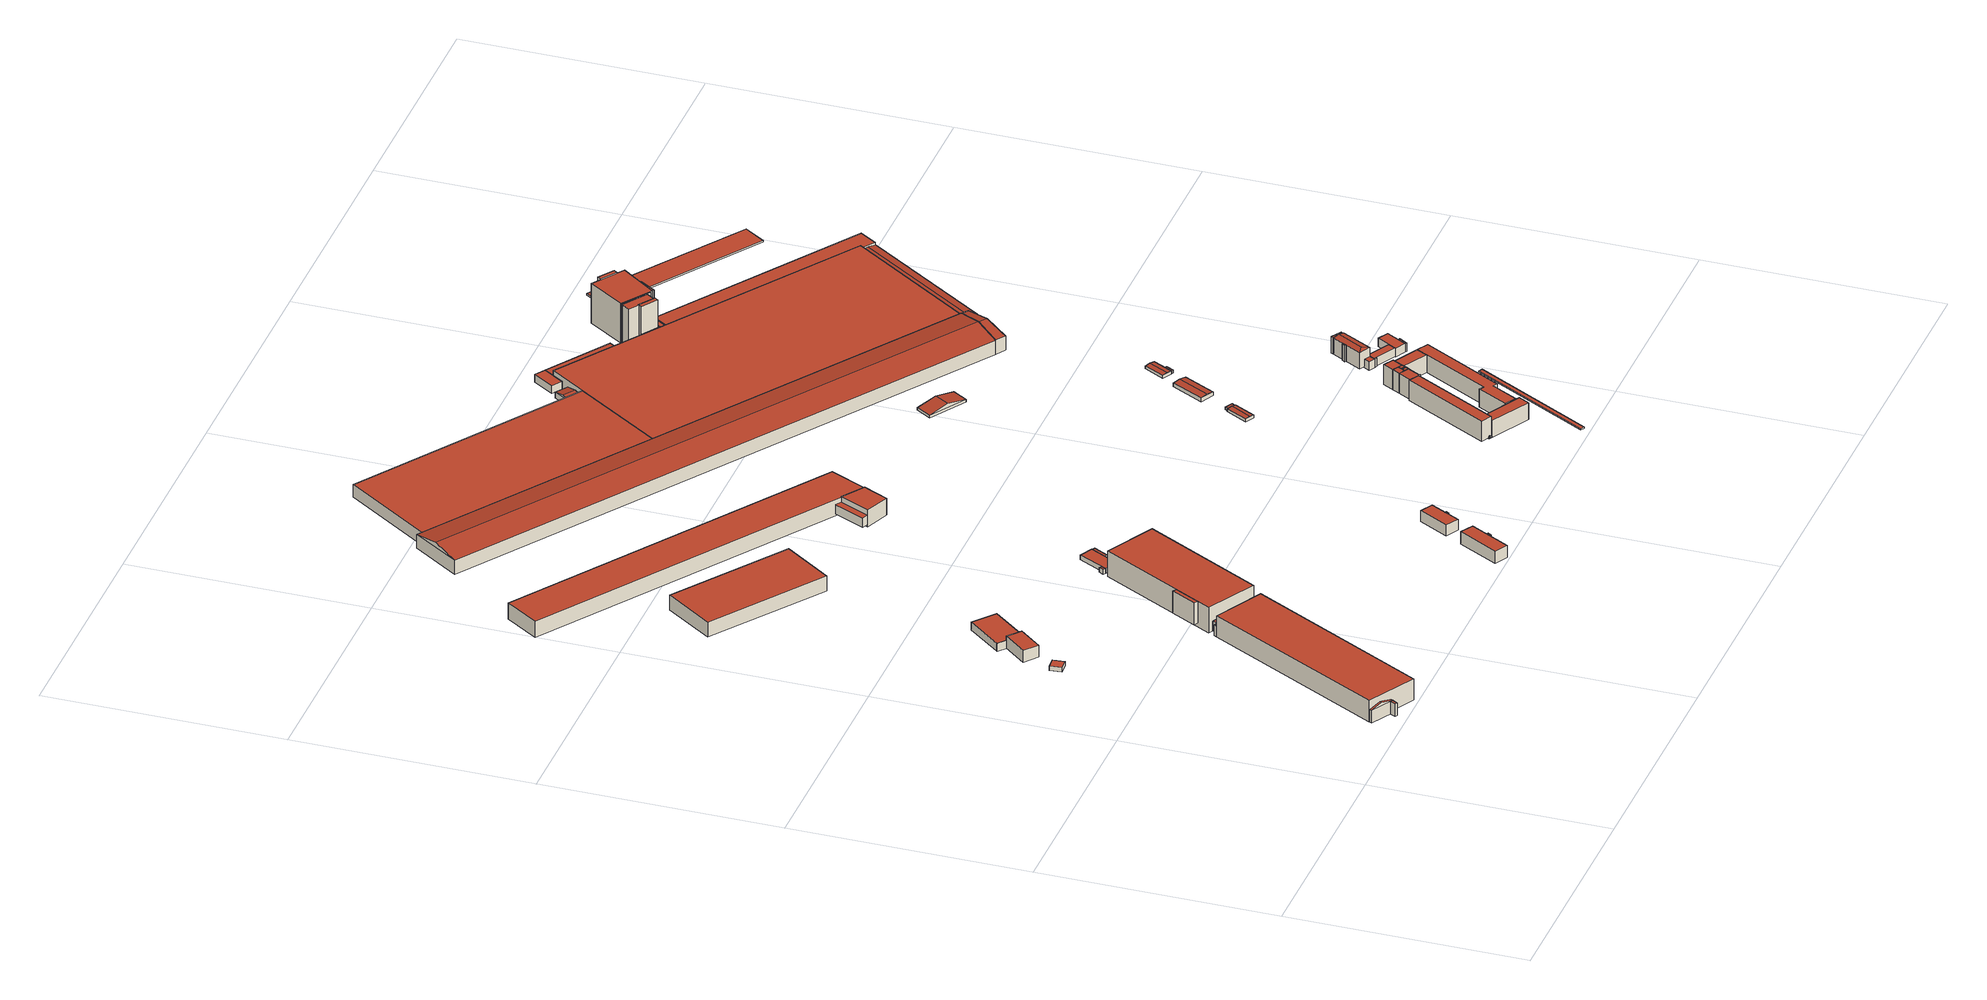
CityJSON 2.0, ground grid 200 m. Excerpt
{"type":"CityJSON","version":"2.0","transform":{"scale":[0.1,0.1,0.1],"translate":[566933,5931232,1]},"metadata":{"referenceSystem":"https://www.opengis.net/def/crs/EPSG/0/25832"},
"CityObjects":{
"building1":{"type":"Building","attributes":{"Gemeindeschluessel":"02000000","function":"31001_2520","roofType":"1000","measuredHeight":3.84,"storeysAboveGround":1},"geometry":[{"type":"Solid","lod":"2","boundaries":[[[[0,1,2,3]],[[4,5,1,0]],[[6,7,5,4]],[[3,2,7,6]],[[4,0,3,6]],[[1,5,7,2]]]],"semantics":{"surfaces":[{"type":"WallSurface"},{"type":"RoofSurface","Flaechenneigung":"90","Flaechenrichtung":"0","Flaechengroesse":"94.736188998577"},{"type":"GroundSurface"}],"values":[[0,0,0,0,1,2]]}}]},
"building2":{"type":"Building","attributes":{"Gemeindeschluessel":"02000000","function":"31001_2140"},"children":["building2-1","building2-2","building2-3"]},
"building2-1":{"type":"BuildingPart","attributes":{"roofType":"1000","measuredHeight":19.21,"storeysAboveGround":4},"parents":["building2"],"geometry":[{"type":"Solid","lod":"2","boundaries":[[[[8,9,10,11]],[[12,13,9,8]],[[14,15,13,12]],[[11,10,15,14]],[[12,8,11,14]],[[9,13,15,10]]]],"semantics":{"surfaces":[{"type":"WallSurface"},{"type":"RoofSurface","Flaechenneigung":"90","Flaechenrichtung":"0","Flaechengroesse":"7846.30257601987"},{"type":"GroundSurface"}],"values":[[0,0,0,0,1,2]]}}]},
"building2-2":{"type":"BuildingPart","attributes":{"roofType":"3100","measuredHeight":14.16,"storeysAboveGround":4},"parents":["building2"],"geometry":[{"type":"Solid","lod":"2","boundaries":[[[[16,17,18,19]],[[20,21,17,16]],[[22,9,21,20]],[[19,18,9,22]],[[16,23,20]],[[22,24,19]],[[19,24,23,16]],[[20,23,24,22]],[[17,21,9,18]]]],"semantics":{"surfaces":[{"type":"WallSurface"},{"type":"RoofSurface","Flaechenneigung":"75.5135888309463","Flaechenrichtung":"118.787126559306","Flaechengroesse":"27.537376953671"},{"type":"RoofSurface","Flaechenneigung":"75.5126104866877","Flaechenrichtung":"298.126733355388","Flaechengroesse":"28.0473299576627"},{"type":"GroundSurface"}],"values":[[0,0,0,0,0,0,1,2,3]]}}]},
"building2-3":{"type":"BuildingPart","attributes":{"roofType":"1000","measuredHeight":11.42,"storeysAboveGround":4},"parents":["building2"],"geometry":[{"type":"Solid","lod":"2","boundaries":[[[[25,26,17,27]],[[28,29,26,25]],[[30,31,29,28]],[[27,17,31,30]],[[28,25,27,30]],[[26,29,31,17]]]],"semantics":{"surfaces":[{"type":"WallSurface"},{"type":"RoofSurface","Flaechenneigung":"90","Flaechenrichtung":"0","Flaechengroesse":"12.4661052385054"},{"type":"GroundSurface"}],"values":[[0,0,0,0,1,2]]}}]},
"building3":{"type":"Building","attributes":{"Gemeindeschluessel":"02000000","function":"31001_2020","roofType":"1000","measuredHeight":10.44,"storeysAboveGround":3},"geometry":[{"type":"Solid","lod":"2","boundaries":[[[[32,33,34,35]],[[36,37,33,32]],[[38,39,37,36]],[[35,34,39,38]],[[36,32,35,38]],[[33,37,39,34]]]],"semantics":{"surfaces":[{"type":"WallSurface"},{"type":"RoofSurface","Flaechenneigung":"90","Flaechenrichtung":"0","Flaechengroesse":"342.290669485193"},{"type":"GroundSurface"}],"values":[[0,0,0,0,1,2]]}}]},
"building4":{"type":"Building","attributes":{"Gemeindeschluessel":"02000000","function":"51009_1610"},"children":["building4-1","building4-2","building4-3"]},
"building4-1":{"type":"BuildingPart","attributes":{"roofType":"1000","measuredHeight":6.89},"parents":["building4"],"geometry":[{"type":"Solid","lod":"2","boundaries":[[[[40,41,42,43]],[[44,45,41,40]],[[43,42,45,44]],[[40,43,44]],[[41,45,42]]]],"semantics":{"surfaces":[{"type":"WallSurface"},{"type":"RoofSurface","Flaechenneigung":"90","Flaechenrichtung":"0","Flaechengroesse":"0.045596526881721"},{"type":"GroundSurface"}],"values":[[0,0,0,1,2]]}}]},
"building4-2":{"type":"BuildingPart","attributes":{"roofType":"1000","measuredHeight":6.89},"parents":["building4"],"geometry":[{"type":"Solid","lod":"2","boundaries":[[[[46,47,48,49]],[[50,51,47,46]],[[44,45,51,50]],[[49,48,45,44]],[[50,46,49,44]],[[47,51,45,48]]]],"semantics":{"surfaces":[{"type":"WallSurface"},{"type":"RoofSurface","Flaechenneigung":"90","Flaechenrichtung":"0","Flaechengroesse":"842.701263835534"},{"type":"GroundSurface"}],"values":[[0,0,0,0,1,2]]}}]},
"building4-3":{"type":"BuildingPart","attributes":{"roofType":"1000","measuredHeight":6.89},"parents":["building4"],"geometry":[{"type":"Solid","lod":"2","boundaries":[[[[52,53,54,55]],[[56,57,53,52]],[[49,48,57,56]],[[55,54,48,49]],[[56,52,55,49]],[[53,57,48,54]]]],"semantics":{"surfaces":[{"type":"WallSurface"},{"type":"RoofSurface","Flaechenneigung":"90","Flaechenrichtung":"0","Flaechengroesse":"1.8523441337693"},{"type":"GroundSurface"}],"values":[[0,0,0,0,1,2]]}}]},
"building5":{"type":"Building","attributes":{"Gemeindeschluessel":"02000000","function":"51009_1610","roofType":"1000","measuredHeight":19.47},"geometry":[{"type":"Solid","lod":"2","boundaries":[[[[58,59,60,61]],[[62,63,59,58]],[[64,65,63,62]],[[61,60,65,64]],[[62,58,61,64]],[[59,63,65,60]]]],"semantics":{"surfaces":[{"type":"WallSurface"},{"type":"RoofSurface","Flaechenneigung":"90","Flaechenrichtung":"0","Flaechengroesse":"92.8153034921427"},{"type":"GroundSurface"}],"values":[[0,0,0,0,1,2]]}}]},
"building6":{"type":"Building","attributes":{"Gemeindeschluessel":"02000000","function":"31001_2140","roofType":"1000","measuredHeight":13.38,"storeysAboveGround":1},"address":[{"country":"Germany","locality":"Hamburg","thoroughfareNumber":"12","thoroughfareName":"Dessauer Straße","postcode":"20457"}],"geometry":[{"type":"Solid","lod":"2","boundaries":[[[[66,67,68,69]],[[70,71,67,66]],[[72,73,71,70]],[[69,68,73,72]],[[70,66,69,72]],[[67,71,73,68]]]],"semantics":{"surfaces":[{"type":"WallSurface"},{"type":"RoofSurface","Flaechenneigung":"90","Flaechenrichtung":"0","Flaechengroesse":"5521.15919300348"},{"type":"GroundSurface"}],"values":[[0,0,0,0,1,2]]}}]},
"building7":{"type":"Building","attributes":{"Gemeindeschluessel":"02000000","function":"31001_2140"},"children":["building7-1","building7-2","building7-3"]},
"building7-1":{"type":"BuildingPart","attributes":{"roofType":"1000","measuredHeight":8.92,"storeysAboveGround":4},"parents":["building7"],"geometry":[{"type":"Solid","lod":"2","boundaries":[[[[74,75,76,77]],[[78,79,75,74]],[[80,81,79,78]],[[77,76,81,80]],[[78,74,77,80]],[[75,79,81,76]]]],"semantics":{"surfaces":[{"type":"WallSurface"},{"type":"RoofSurface","Flaechenneigung":"90","Flaechenrichtung":"0","Flaechengroesse":"341.859832283617"},{"type":"GroundSurface"}],"values":[[0,0,0,0,1,2]]}}]},
"building7-2":{"type":"BuildingPart","attributes":{"roofType":"1000","measuredHeight":22.81,"storeysAboveGround":4},"parents":["building7"],"geometry":[{"type":"Solid","lod":"2","boundaries":[[[[82,83,84,85]],[[86,87,83,82]],[[88,79,87,86]],[[85,84,79,88]],[[86,82,85,88]],[[83,87,79,84]]]],"semantics":{"surfaces":[{"type":"WallSurface"},{"type":"RoofSurface","Flaechenneigung":"90","Flaechenrichtung":"0","Flaechengroesse":"5266.37850573748"},{"type":"GroundSurface"}],"values":[[0,0,0,0,1,2]]}}]},
"building7-3":{"type":"BuildingPart","attributes":{"roofType":"1000","measuredHeight":9.55,"storeysAboveGround":4},"parents":["building7"],"geometry":[{"type":"Solid","lod":"2","boundaries":[[[[89,90,76,91]],[[92,93,90,89]],[[94,95,93,92]],[[91,76,95,94]],[[92,89,91,94]],[[90,93,95,76]]]],"semantics":{"surfaces":[{"type":"WallSurface"},{"type":"RoofSurface","Flaechenneigung":"90","Flaechenrichtung":"0","Flaechengroesse":"13.1936105042276"},{"type":"GroundSurface"}],"values":[[0,0,0,0,1,2]]}}]},
"building8":{"type":"Building","attributes":{"Gemeindeschluessel":"02000000","function":"31001_2150"},"children":["building8-1","building8-2"]},
"building8-1":{"type":"BuildingPart","attributes":{"roofType":"1000","measuredHeight":14.5,"storeysAboveGround":2},"parents":["building8"],"geometry":[{"type":"Solid","lod":"2","boundaries":[[[[96,97,98,99]],[[100,101,97,96]],[[102,103,101,100]],[[99,98,103,102]],[[100,96,99,102]],[[97,101,103,98]]]],"semantics":{"surfaces":[{"type":"WallSurface"},{"type":"RoofSurface","Flaechenneigung":"90","Flaechenrichtung":"0","Flaechengroesse":"10586.4733370843"},{"type":"GroundSurface"}],"values":[[0,0,0,0,1,2]]}}]},
"building8-2":{"type":"BuildingPart","attributes":{"roofType":"1000","measuredHeight":15.21,"storeysAboveGround":2},"parents":["building8"],"geometry":[{"type":"Solid","lod":"2","boundaries":[[[[104,105,101,106]],[[107,108,105,104]],[[109,110,108,107]],[[111,112,110,109]],[[106,101,112,111]],[[109,107,104,106,111]],[[105,108,110,112,101]]]],"semantics":{"surfaces":[{"type":"WallSurface"},{"type":"RoofSurface","Flaechenneigung":"90","Flaechenrichtung":"0","Flaechengroesse":"574.459986534039"},{"type":"GroundSurface"}],"values":[[0,0,0,0,0,1,2]]}}]},
"building9":{"type":"Building","attributes":{"Gemeindeschluessel":"02000000","function":"31001_2150"},"children":["building9-1","building9-2","building9-3"]},
"building9-1":{"type":"BuildingPart","attributes":{"roofType":"1000","measuredHeight":4.26,"storeysAboveGround":1},"parents":["building9"],"geometry":[{"type":"Solid","lod":"2","boundaries":[[[[113,114,115,116]],[[117,118,114,113]],[[119,120,118,117]],[[116,115,120,119]],[[117,113,116,119]],[[114,118,120,115]]]],"semantics":{"surfaces":[{"type":"WallSurface"},{"type":"RoofSurface","Flaechenneigung":"90","Flaechenrichtung":"0","Flaechengroesse":"9.78232419316803"},{"type":"GroundSurface"}],"values":[[0,0,0,0,1,2]]}}]},
"building9-2":{"type":"BuildingPart","attributes":{"roofType":"1000","measuredHeight":4.26,"storeysAboveGround":1},"parents":["building9"],"geometry":[{"type":"Solid","lod":"2","boundaries":[[[[121,122,123,124]],[[125,126,122,121]],[[119,120,126,125]],[[124,123,120,119]],[[125,121,124,119]],[[122,126,120,123]]]],"semantics":{"surfaces":[{"type":"WallSurface"},{"type":"RoofSurface","Flaechenneigung":"90","Flaechenrichtung":"0","Flaechengroesse":"333.050611887596"},{"type":"GroundSurface"}],"values":[[0,0,0,0,1,2]]}}]},
"building9-3":{"type":"BuildingPart","attributes":{"roofType":"1000","measuredHeight":3.89,"storeysAboveGround":1},"parents":["building9"],"geometry":[{"type":"Solid","lod":"2","boundaries":[[[[127,128,122,129]],[[130,131,128,127]],[[132,133,131,130]],[[129,122,133,132]],[[130,127,129,132]],[[128,131,133,122]]]],"semantics":{"surfaces":[{"type":"WallSurface"},{"type":"RoofSurface","Flaechenneigung":"90","Flaechenrichtung":"0","Flaechengroesse":"42.256871420564"},{"type":"GroundSurface"}],"values":[[0,0,0,0,1,2]]}}]},
"building10":{"type":"Building","attributes":{"Gemeindeschluessel":"02000000","function":"31001_2320"},"children":["building10-1","building10-2"]},
"building10-1":{"type":"BuildingPart","attributes":{"roofType":"1000","measuredHeight":10.97,"storeysAboveGround":3},"parents":["building10"],"geometry":[{"type":"Solid","lod":"2","boundaries":[[[[134,135,136,137]],[[138,139,135,134]],[[140,141,139,138]],[[137,136,141,140]],[[138,134,137,140]],[[135,139,141,136]]]],"semantics":{"surfaces":[{"type":"WallSurface"},{"type":"RoofSurface","Flaechenneigung":"90","Flaechenrichtung":"0","Flaechengroesse":"480.25439249093"},{"type":"GroundSurface"}],"values":[[0,0,0,0,1,2]]}}]},
"building10-2":{"type":"BuildingPart","attributes":{"roofType":"1000","measuredHeight":10.97,"storeysAboveGround":3},"parents":["building10"],"geometry":[{"type":"Solid","lod":"2","boundaries":[[[[142,143,144,145]],[[146,147,143,142]],[[148,149,147,146]],[[145,144,149,148]],[[146,142,145,148]],[[143,147,149,144]]]],"semantics":{"surfaces":[{"type":"WallSurface"},{"type":"RoofSurface","Flaechenneigung":"90","Flaechenrichtung":"0","Flaechengroesse":"5.61624407107678"},{"type":"GroundSurface"}],"values":[[0,0,0,0,1,2]]}}]},
"building11":{"type":"Building","attributes":{"Gemeindeschluessel":"02000000","function":"51009_1610"},"children":["building11-1","building11-2"]},
"building11-1":{"type":"BuildingPart","attributes":{"roofType":"1000","measuredHeight":8.21},"parents":["building11"],"geometry":[{"type":"Solid","lod":"2","boundaries":[[[[150,151,152,153]],[[154,155,151,150]],[[156,157,155,154]],[[153,152,157,156]],[[154,150,153,156]],[[151,155,157,152]]]],"semantics":{"surfaces":[{"type":"WallSurface"},{"type":"RoofSurface","Flaechenneigung":"90","Flaechenrichtung":"0","Flaechengroesse":"169.892301367309"},{"type":"GroundSurface"}],"values":[[0,0,0,0,1,2]]}}]},
"building11-2":{"type":"BuildingPart","attributes":{"roofType":"1000","measuredHeight":8.21},"parents":["building11"],"geometry":[{"type":"Solid","lod":"2","boundaries":[[[[158,159,157,156]],[[160,161,159,158]],[[156,157,161,160]],[[158,156,160]],[[159,161,157]]]],"semantics":{"surfaces":[{"type":"WallSurface"},{"type":"RoofSurface","Flaechenneigung":"90","Flaechenrichtung":"0","Flaechengroesse":"0.109703635410318"},{"type":"GroundSurface"}],"values":[[0,0,0,1,2]]}}]},
"building12":{"type":"Building","attributes":{"Gemeindeschluessel":"02000000","function":"31001_2150"},"children":["building12-1","building12-2"]},
"building12-1":{"type":"BuildingPart","attributes":{"roofType":"1000","measuredHeight":9.69,"storeysAboveGround":3},"parents":["building12"],"geometry":[{"type":"Solid","lod":"2","boundaries":[[[[162,163,164,165]],[[166,167,163,162]],[[168,169,167,166]],[[165,164,169,168]],[[166,162,165,168]],[[163,167,169,164]]]],"semantics":{"surfaces":[{"type":"WallSurface"},{"type":"RoofSurface","Flaechenneigung":"90","Flaechenrichtung":"0","Flaechengroesse":"3.65307825025666"},{"type":"GroundSurface"}],"values":[[0,0,0,0,1,2]]}}]},
"building12-2":{"type":"BuildingPart","attributes":{"roofType":"1000","measuredHeight":9.69,"storeysAboveGround":3},"parents":["building12"],"geometry":[{"type":"Solid","lod":"2","boundaries":[[[[170,171,172,173]],[[174,175,171,170]],[[176,177,175,174]],[[173,172,177,176]],[[174,170,173,176]],[[171,175,177,172]]]],"semantics":{"surfaces":[{"type":"WallSurface"},{"type":"RoofSurface","Flaechenneigung":"90","Flaechenrichtung":"0","Flaechengroesse":"349.858315504361"},{"type":"GroundSurface"}],"values":[[0,0,0,0,1,2]]}}]},
"building13":{"type":"Building","attributes":{"Gemeindeschluessel":"02000000","function":"31001_2140"},"children":["building13-1","building13-2"]},
"building13-1":{"type":"BuildingPart","attributes":{"roofType":"1000","measuredHeight":11.16,"storeysAboveGround":1},"parents":["building13"],"geometry":[{"type":"Solid","lod":"2","boundaries":[[[[178,179,180,181]],[[182,183,179,178]],[[184,185,183,182]],[[181,180,185,184]],[[182,178,181,184]],[[179,183,185,180]]]],"semantics":{"surfaces":[{"type":"WallSurface"},{"type":"RoofSurface","Flaechenneigung":"90","Flaechenrichtung":"0","Flaechengroesse":"19676.2149836562"},{"type":"GroundSurface"}],"values":[[0,0,0,0,1,2]]}}]},
"building13-2":{"type":"BuildingPart","attributes":{"roofType":"3100","measuredHeight":7.26,"storeysAboveGround":1},"parents":["building13"],"geometry":[{"type":"Solid","lod":"2","boundaries":[[[[186,187,188,189]],[[190,183,187,186]],[[191,192,183,190]],[[189,188,192,191]],[[186,193,190]],[[191,194,189]],[[189,194,193,186]],[[190,193,194,191]],[[187,183,192,188]]]],"semantics":{"surfaces":[{"type":"WallSurface"},{"type":"RoofSurface","Flaechenneigung":"79.4906306956101","Flaechenrichtung":"33.6563581645435","Flaechengroesse":"112.268796039599"},{"type":"RoofSurface","Flaechenneigung":"79.4906424642884","Flaechenrichtung":"213.623239248149","Flaechengroesse":"112.085327305819"},{"type":"GroundSurface"}],"values":[[0,0,0,0,0,0,1,2,3]]}}]},
"building14":{"type":"Building","attributes":{"Gemeindeschluessel":"02000000","function":"51009_1610"},"children":["building14-1","building14-2"]},
"building14-1":{"type":"BuildingPart","attributes":{"roofType":"3100","measuredHeight":16.97},"parents":["building14"],"geometry":[{"type":"Solid","lod":"2","boundaries":[[[[195,196,197,198]],[[199,200,196,195]],[[201,202,200,199]],[[198,197,202,201]],[[195,203,199]],[[201,204,198]],[[198,204,203,195]],[[199,203,204,201]],[[196,200,202,197]]]],"semantics":{"surfaces":[{"type":"WallSurface"},{"type":"RoofSurface","Flaechenneigung":"79.5439624960234","Flaechenrichtung":"213.764203825325","Flaechengroesse":"208.719771488157"},{"type":"RoofSurface","Flaechenneigung":"79.5433088642669","Flaechenrichtung":"33.6643824952047","Flaechengroesse":"170.180037771682"},{"type":"GroundSurface"}],"values":[[0,0,0,0,0,0,1,2,3]]}}]},
"building14-2":{"type":"BuildingPart","attributes":{"roofType":"3100","measuredHeight":16.95},"parents":["building14"],"geometry":[{"type":"Solid","lod":"2","boundaries":[[[[205,206,196,207]],[[208,209,206,205]],[[210,211,209,208]],[[207,196,211,210]],[[205,212,208]],[[210,213,207]],[[207,213,212,205]],[[208,212,213,210]],[[206,209,211,196]]]],"semantics":{"surfaces":[{"type":"WallSurface"},{"type":"RoofSurface","Flaechenneigung":"79.5653159873247","Flaechenrichtung":"213.81475071873","Flaechengroesse":"12610.9370999885"},{"type":"RoofSurface","Flaechenneigung":"79.565477485445","Flaechenrichtung":"33.8412010399935","Flaechengroesse":"12651.3860314761"},{"type":"GroundSurface"}],"values":[[0,0,0,0,0,0,1,2,3]]}}]},
"building15":{"type":"Building","attributes":{"Gemeindeschluessel":"02000000","function":"31001_2463"},"children":["building15-1","building15-2"]},
"building15-1":{"type":"BuildingPart","attributes":{"roofType":"3100","measuredHeight":3.22,"storeysAboveGround":1},"parents":["building15"],"geometry":[{"type":"Solid","lod":"2","boundaries":[[[[214,215,216,217]],[[218,219,215,214]],[[220,221,219,218]],[[217,216,221,220]],[[214,222,218]],[[220,223,217]],[[217,223,222,214]],[[218,222,223,220]],[[215,219,221,216]]]],"semantics":{"surfaces":[{"type":"WallSurface"},{"type":"RoofSurface","Flaechenneigung":"79.6314968100139","Flaechenrichtung":"297.832115366737","Flaechengroesse":"86.8077432062656"},{"type":"RoofSurface","Flaechenneigung":"79.6307493251233","Flaechenrichtung":"118.188470900476","Flaechengroesse":"86.750671348812"},{"type":"GroundSurface"}],"values":[[0,0,0,0,0,0,1,2,3]]}}]},
"building15-2":{"type":"BuildingPart","attributes":{"roofType":"1000","measuredHeight":2.44,"storeysAboveGround":1},"parents":["building15"],"geometry":[{"type":"Solid","lod":"2","boundaries":[[[[224,225,226,227]],[[228,229,225,224]],[[230,231,229,228]],[[227,226,231,230]],[[228,224,227,230]],[[225,229,231,226]]]],"semantics":{"surfaces":[{"type":"WallSurface"},{"type":"RoofSurface","Flaechenneigung":"90","Flaechenrichtung":"0","Flaechengroesse":"23.0627761488639"},{"type":"GroundSurface"}],"values":[[0,0,0,0,1,2]]}}]},
"building16":{"type":"Building","attributes":{"Gemeindeschluessel":"02000000","function":"31001_9998","roofType":"3100","measuredHeight":5.59,"storeysAboveGround":1},"geometry":[{"type":"Solid","lod":"2","boundaries":[[[[232,233,234,235]],[[236,237,233,232]],[[238,239,237,236]],[[235,234,239,238]],[[232,240,236]],[[238,241,235]],[[235,241,240,232]],[[236,240,241,238]],[[233,237,239,234]]]],"semantics":{"surfaces":[{"type":"WallSurface"},{"type":"RoofSurface","Flaechenneigung":"79.3488807592092","Flaechenrichtung":"301.540131795058","Flaechengroesse":"269.531519785918"},{"type":"RoofSurface","Flaechenneigung":"79.3488978571125","Flaechenrichtung":"121.539602775978","Flaechengroesse":"269.465245914099"},{"type":"GroundSurface"}],"values":[[0,0,0,0,0,0,1,2,3]]}}]},
"building17":{"type":"Building","attributes":{"Gemeindeschluessel":"02000000","function":"31001_1120"},"children":["building17-1","building17-2","building17-3","building17-4","building17-5","building17-6","building17-7"]},
"building17-1":{"type":"BuildingPart","attributes":{"roofType":"1000","measuredHeight":15.71,"storeysAboveGround":4},"parents":["building17"],"geometry":[{"type":"Solid","lod":"2","boundaries":[[[[242,243,244,245]],[[246,247,243,242]],[[248,249,247,246]],[[245,244,249,248]],[[246,242,245,248]],[[243,247,249,244]]]],"semantics":{"surfaces":[{"type":"WallSurface"},{"type":"RoofSurface","Flaechenneigung":"90","Flaechenrichtung":"0","Flaechengroesse":"270.009407259927"},{"type":"GroundSurface"}],"values":[[0,0,0,0,1,2]]}}]},
"building17-2":{"type":"BuildingPart","attributes":{"roofType":"1000","measuredHeight":18.55,"storeysAboveGround":4},"parents":["building17"],"geometry":[{"type":"Solid","lod":"2","boundaries":[[[[250,251,252,253]],[[254,255,251,250]],[[256,257,255,254]],[[253,252,257,256]],[[254,250,253,256]],[[251,255,257,252]]]],"semantics":{"surfaces":[{"type":"WallSurface"},{"type":"RoofSurface","Flaechenneigung":"90","Flaechenrichtung":"0","Flaechengroesse":"0.599498921873955"},{"type":"GroundSurface"}],"values":[[0,0,0,0,1,2]]}}]},
"building17-3":{"type":"BuildingPart","attributes":{"roofType":"3100","measuredHeight":1.89,"storeysAboveGround":4},"parents":["building17"],"geometry":[{"type":"Solid","lod":"2","boundaries":[[[[258,259,260,261]],[[262,263,259,258]],[[264,265,263,262]],[[261,260,265,264]],[[258,266,262]],[[264,267,261]],[[261,267,266,258]],[[262,266,267,264]],[[259,263,265,260]]]],"semantics":{"surfaces":[{"type":"WallSurface"},{"type":"RoofSurface","Flaechenneigung":"51.3271713293865","Flaechenrichtung":"298.473429464814","Flaechengroesse":"2.68412073299601"},{"type":"RoofSurface","Flaechenneigung":"51.3229293738949","Flaechenrichtung":"118.401941679168","Flaechengroesse":"2.6895312018075"},{"type":"GroundSurface"}],"values":[[0,0,0,0,0,0,1,2,3]]}}]},
"building17-4":{"type":"BuildingPart","attributes":{"roofType":"1000","measuredHeight":18.12,"storeysAboveGround":4},"parents":["building17"],"geometry":[{"type":"Solid","lod":"2","boundaries":[[[[268,269,270,271]],[[272,255,269,268]],[[273,263,255,272]],[[271,270,263,273]],[[272,268,271,273]],[[269,255,263,270]]]],"semantics":{"surfaces":[{"type":"WallSurface"},{"type":"RoofSurface","Flaechenneigung":"90","Flaechenrichtung":"0","Flaechengroesse":"815.158799850984"},{"type":"GroundSurface"}],"values":[[0,0,0,0,1,2]]}}]},
"building17-5":{"type":"BuildingPart","attributes":{"roofType":"1000","measuredHeight":15.25,"storeysAboveGround":4},"parents":["building17"],"geometry":[{"type":"Solid","lod":"2","boundaries":[[[[274,275,276,277]],[[278,279,275,274]],[[280,265,279,278]],[[277,276,265,280]],[[278,274,277,280]],[[275,279,265,276]]]],"semantics":{"surfaces":[{"type":"WallSurface"},{"type":"RoofSurface","Flaechenneigung":"90","Flaechenrichtung":"0","Flaechengroesse":"383.148428616564"},{"type":"GroundSurface"}],"values":[[0,0,0,0,1,2]]}}]},
"building17-6":{"type":"BuildingPart","attributes":{"roofType":"1000","measuredHeight":17.85,"storeysAboveGround":4},"parents":["building17"],"geometry":[{"type":"Solid","lod":"2","boundaries":[[[[281,282,283,284]],[[285,286,282,281]],[[287,257,286,285]],[[284,283,257,287]],[[285,281,284,287]],[[282,286,257,283]]]],"semantics":{"surfaces":[{"type":"WallSurface"},{"type":"RoofSurface","Flaechenneigung":"90","Flaechenrichtung":"0","Flaechengroesse":"297.164387695341"},{"type":"GroundSurface"}],"values":[[0,0,0,0,1,2]]}}]},
"building17-7":{"type":"BuildingPart","attributes":{"roofType":"1000","measuredHeight":16,"storeysAboveGround":4},"parents":["building17"],"geometry":[{"type":"Solid","lod":"2","boundaries":[[[[288,289,290,291]],[[292,293,289,288]],[[294,295,293,292]],[[296,249,295,294]],[[297,298,249,296]],[[299,300,298,297]],[[301,302,300,299]],[[291,290,302,301]],[[299,297,296,294,292,288,291,301]],[[289,293,295,249,298,300,302,290]]]],"semantics":{"surfaces":[{"type":"WallSurface"},{"type":"RoofSurface","Flaechenneigung":"90","Flaechenrichtung":"0","Flaechengroesse":"1136.90342488766"},{"type":"GroundSurface"}],"values":[[0,0,0,0,0,0,0,0,1,2]]}}]},
"building18":{"type":"Building","attributes":{"Gemeindeschluessel":"02000000","function":"51006_1430","roofType":"1000","measuredHeight":1.06},"geometry":[{"type":"Solid","lod":"2","boundaries":[[[[303,304,305,306]],[[307,308,304,303]],[[309,310,308,307]],[[306,305,310,309]],[[307,303,306,309]],[[304,308,310,305]]]],"semantics":{"surfaces":[{"type":"WallSurface"},{"type":"RoofSurface","Flaechenneigung":"90","Flaechenrichtung":"0","Flaechengroesse":"423.488241080763"},{"type":"GroundSurface"}],"values":[[0,0,0,0,1,2]]}}]},
"building19":{"type":"Building","attributes":{"Gemeindeschluessel":"02000000","function":"31001_2320","roofType":"3100","measuredHeight":4.31,"storeysAboveGround":1},"geometry":[{"type":"Solid","lod":"2","boundaries":[[[[311,312,313,314]],[[315,316,312,311]],[[317,318,316,315]],[[314,313,318,317]],[[311,319,315]],[[317,320,314]],[[314,320,319,311]],[[315,319,320,317]],[[312,316,318,313]]]],"semantics":{"surfaces":[{"type":"WallSurface"},{"type":"RoofSurface","Flaechenneigung":"79.9637018460163","Flaechenrichtung":"117.499734230592","Flaechengroesse":"199.009123930479"},{"type":"RoofSurface","Flaechenneigung":"79.9637066766122","Flaechenrichtung":"297.489198488256","Flaechengroesse":"199.008527396711"},{"type":"GroundSurface"}],"values":[[0,0,0,0,0,0,1,2,3]]}}]},
"building20":{"type":"Building","attributes":{"Gemeindeschluessel":"02000000","function":"51009_1610"},"children":["building20-1","building20-2","building20-3"]},
"building20-1":{"type":"BuildingPart","attributes":{"roofType":"1000","measuredHeight":17.95},"parents":["building20"],"geometry":[{"type":"Solid","lod":"2","boundaries":[[[[321,322,323,324]],[[325,326,322,321]],[[327,328,326,325]],[[324,323,328,327]],[[325,321,324,327]],[[322,326,328,323]]]],"semantics":{"surfaces":[{"type":"WallSurface"},{"type":"RoofSurface","Flaechenneigung":"90","Flaechenrichtung":"0","Flaechengroesse":"14.2702094301881"},{"type":"GroundSurface"}],"values":[[0,0,0,0,1,2]]}}]},
"building20-2":{"type":"BuildingPart","attributes":{"roofType":"1000","measuredHeight":17.95},"parents":["building20"],"geometry":[{"type":"Solid","lod":"2","boundaries":[[[[329,330,331,332]],[[333,334,330,329]],[[325,326,334,333]],[[332,331,326,325]],[[333,329,332,325]],[[330,334,326,331]]]],"semantics":{"surfaces":[{"type":"WallSurface"},{"type":"RoofSurface","Flaechenneigung":"90","Flaechenrichtung":"0","Flaechengroesse":"40.5223001795909"},{"type":"GroundSurface"}],"values":[[0,0,0,0,1,2]]}}]},
"building20-3":{"type":"BuildingPart","attributes":{"roofType":"1000","measuredHeight":17.95},"parents":["building20"],"geometry":[{"type":"Solid","lod":"2","boundaries":[[[[335,336,337,338]],[[339,340,336,335]],[[332,331,340,339]],[[338,337,331,332]],[[339,335,338,332]],[[336,340,331,337]]]],"semantics":{"surfaces":[{"type":"WallSurface"},{"type":"RoofSurface","Flaechenneigung":"90","Flaechenrichtung":"0","Flaechengroesse":"12.7569958899267"},{"type":"GroundSurface"}],"values":[[0,0,0,0,1,2]]}}]},
"building21":{"type":"Building","attributes":{"Gemeindeschluessel":"02000000","function":"31001_2140"},"children":["building21-1","building21-2"]},
"building21-1":{"type":"BuildingPart","attributes":{"roofType":"3100","measuredHeight":3.24,"storeysAboveGround":1},"parents":["building21"],"geometry":[{"type":"Solid","lod":"2","boundaries":[[[[341,342,343,344]],[[345,346,342,341]],[[347,348,346,345]],[[344,343,348,347]],[[341,349,345]],[[347,350,344]],[[344,350,349,341]],[[345,349,350,347]],[[342,346,348,343]]]],"semantics":{"surfaces":[{"type":"WallSurface"},{"type":"RoofSurface","Flaechenneigung":"79.8275643828996","Flaechenrichtung":"117.840730950389","Flaechengroesse":"90.2455715324053"},{"type":"RoofSurface","Flaechenneigung":"79.8276079332613","Flaechenrichtung":"297.827319455368","Flaechengroesse":"90.7869069107544"},{"type":"GroundSurface"}],"values":[[0,0,0,0,0,0,1,2,3]]}}]},
"building21-2":{"type":"BuildingPart","attributes":{"roofType":"1000","measuredHeight":2.41,"storeysAboveGround":1},"parents":["building21"],"geometry":[{"type":"Solid","lod":"2","boundaries":[[[[351,352,353,354]],[[355,356,352,351]],[[341,342,356,355]],[[354,353,342,341]],[[355,351,354,341]],[[352,356,342,353]]]],"semantics":{"surfaces":[{"type":"WallSurface"},{"type":"RoofSurface","Flaechenneigung":"90","Flaechenrichtung":"0","Flaechengroesse":"14.1359978940321"},{"type":"GroundSurface"}],"values":[[0,0,0,0,1,2]]}}]},
"building22":{"type":"Building","attributes":{"Gemeindeschluessel":"02000000","function":"31001_2150"},"children":["building22-1","building22-2","building22-3","building22-4"]},
"building22-1":{"type":"BuildingPart","attributes":{"roofType":"1000","measuredHeight":6.92,"storeysAboveGround":1},"parents":["building22"],"geometry":[{"type":"Solid","lod":"2","boundaries":[[[[357,358,359,360]],[[361,362,358,357]],[[363,364,362,361]],[[360,359,364,363]],[[361,357,360,363]],[[358,362,364,359]]]],"semantics":{"surfaces":[{"type":"WallSurface"},{"type":"RoofSurface","Flaechenneigung":"90","Flaechenrichtung":"0","Flaechengroesse":"214.853829038779"},{"type":"GroundSurface"}],"values":[[0,0,0,0,1,2]]}}]},
"building22-2":{"type":"BuildingPart","attributes":{"roofType":"1000","measuredHeight":6.98,"storeysAboveGround":1},"parents":["building22"],"geometry":[{"type":"Solid","lod":"2","boundaries":[[[[365,366,358,367]],[[368,369,366,365]],[[370,371,369,368]],[[367,358,371,370]],[[368,365,367,370]],[[366,369,371,358]]]],"semantics":{"surfaces":[{"type":"WallSurface"},{"type":"RoofSurface","Flaechenneigung":"90","Flaechenrichtung":"0","Flaechengroesse":"634.756176235639"},{"type":"GroundSurface"}],"values":[[0,0,0,0,1,2]]}}]},
"building22-3":{"type":"BuildingPart","attributes":{"roofType":"1000","measuredHeight":11.32,"storeysAboveGround":1},"parents":["building22"],"geometry":[{"type":"Solid","lod":"2","boundaries":[[[[372,373,374,375]],[[184,376,373,372]],[[377,371,376,184]],[[375,374,371,377]],[[184,372,375,377]],[[373,376,371,374]]]],"semantics":{"surfaces":[{"type":"WallSurface"},{"type":"RoofSurface","Flaechenneigung":"90","Flaechenrichtung":"0","Flaechengroesse":"37292.0749138036"},{"type":"GroundSurface"}],"values":[[0,0,0,0,1,2]]}}]},
"building22-4":{"type":"BuildingPart","attributes":{"roofType":"1000","measuredHeight":11.32,"storeysAboveGround":1},"parents":["building22"],"geometry":[{"type":"Solid","lod":"2","boundaries":[[[[378,379,380,381]],[[382,383,379,378]],[[384,385,383,382]],[[381,380,385,384]],[[382,378,381,384]],[[379,383,385,380]]]],"semantics":{"surfaces":[{"type":"WallSurface"},{"type":"RoofSurface","Flaechenneigung":"90","Flaechenrichtung":"0","Flaechengroesse":"7.54387480750044"},{"type":"GroundSurface"}],"values":[[0,0,0,0,1,2]]}}]},
"building23":{"type":"Building","attributes":{"Gemeindeschluessel":"02000000","function":"31001_1010"},"children":["building23-1","building23-2","building23-3"]},
"building23-1":{"type":"BuildingPart","attributes":{"roofType":"1000","measuredHeight":14.74,"storeysAboveGround":5},"parents":["building23"],"geometry":[{"type":"Solid","lod":"2","boundaries":[[[[386,387,388,389]],[[390,391,387,386]],[[392,393,391,390]],[[389,388,393,392]],[[390,386,389,392]],[[387,391,393,388]]]],"semantics":{"surfaces":[{"type":"WallSurface"},{"type":"RoofSurface","Flaechenneigung":"90","Flaechenrichtung":"0","Flaechengroesse":"3.74019393440332"},{"type":"GroundSurface"}],"values":[[0,0,0,0,1,2]]}}]},
"building23-2":{"type":"BuildingPart","attributes":{"roofType":"1000","measuredHeight":14.74,"storeysAboveGround":5},"parents":["building23"],"geometry":[{"type":"Solid","lod":"2","boundaries":[[[[394,395,396,397]],[[398,399,395,394]],[[400,401,399,398]],[[397,396,401,400]],[[398,394,397,400]],[[395,399,401,396]]]],"semantics":{"surfaces":[{"type":"WallSurface"},{"type":"RoofSurface","Flaechenneigung":"90","Flaechenrichtung":"0","Flaechengroesse":"21.7160272783223"},{"type":"GroundSurface"}],"values":[[0,0,0,0,1,2]]}}]},
"building23-3":{"type":"BuildingPart","attributes":{"roofType":"5000","measuredHeight":15.75,"storeysAboveGround":5},"parents":["building23"],"geometry":[{"type":"Solid","lod":"2","boundaries":[[[[402,403,404,405]],[[406,407,403,402]],[[398,399,407,406]],[[405,404,399,398]],[[402,408,406]],[[398,409,405]],[[405,409,408,402]],[[406,408,409,398]],[[403,407,399,404]]]],"semantics":{"surfaces":[{"type":"WallSurface"},{"type":"RoofSurface","Flaechenneigung":"74.5454010485509","Flaechenrichtung":"206.366813038489","Flaechengroesse":"20.5055172263311"},{"type":"RoofSurface","Flaechenneigung":"79.3726527465857","Flaechenrichtung":"118.452654027856","Flaechengroesse":"148.945812343652"},{"type":"RoofSurface","Flaechenneigung":"79.3717853157368","Flaechenrichtung":"298.691025068803","Flaechengroesse":"149.966138615898"},{"type":"GroundSurface"}],"values":[[0,0,0,0,1,0,2,3,4]]}}]},
"building24":{"type":"Building","attributes":{"Gemeindeschluessel":"02000000","function":"31001_1010"},"children":["building24-1","building24-2","building24-3","building24-4","building24-5"]},
"building24-1":{"type":"BuildingPart","attributes":{"roofType":"1000","measuredHeight":7.64,"storeysAboveGround":2},"parents":["building24"],"geometry":[{"type":"Solid","lod":"2","boundaries":[[[[410,411,412,413]],[[414,415,411,410]],[[416,417,415,414]],[[413,412,417,416]],[[414,410,413,416]],[[411,415,417,412]]]],"semantics":{"surfaces":[{"type":"WallSurface"},{"type":"RoofSurface","Flaechenneigung":"90","Flaechenrichtung":"0","Flaechengroesse":"162.978119355539"},{"type":"GroundSurface"}],"values":[[0,0,0,0,1,2]]}}]},
"building24-2":{"type":"BuildingPart","attributes":{"roofType":"1000","measuredHeight":7.54,"storeysAboveGround":2},"parents":["building24"],"geometry":[{"type":"Solid","lod":"2","boundaries":[[[[418,419,420,421]],[[422,423,419,418]],[[424,412,423,422]],[[421,420,412,424]],[[422,418,421,424]],[[419,423,412,420]]]],"semantics":{"surfaces":[{"type":"WallSurface"},{"type":"RoofSurface","Flaechenneigung":"90","Flaechenrichtung":"0","Flaechengroesse":"1.15684063498589"},{"type":"GroundSurface"}],"values":[[0,0,0,0,1,2]]}}]},
"building24-3":{"type":"BuildingPart","attributes":{"roofType":"1000","measuredHeight":7.46,"storeysAboveGround":2},"parents":["building24"],"geometry":[{"type":"Solid","lod":"2","boundaries":[[[[425,426,423,427]],[[428,429,426,425]],[[430,431,429,428]],[[427,423,431,430]],[[428,425,427,430]],[[426,429,431,423]]]],"semantics":{"surfaces":[{"type":"WallSurface"},{"type":"RoofSurface","Flaechenneigung":"90","Flaechenrichtung":"0","Flaechengroesse":"35.9229909517549"},{"type":"GroundSurface"}],"values":[[0,0,0,0,1,2]]}}]},
"building24-4":{"type":"BuildingPart","attributes":{"roofType":"1000","measuredHeight":7.78,"storeysAboveGround":2},"parents":["building24"],"geometry":[{"type":"Solid","lod":"2","boundaries":[[[[432,433,434,435]],[[436,437,433,432]],[[438,439,437,436]],[[435,434,439,438]],[[436,432,435,438]],[[433,437,439,434]]]],"semantics":{"surfaces":[{"type":"WallSurface"},{"type":"RoofSurface","Flaechenneigung":"90","Flaechenrichtung":"0","Flaechengroesse":"200.292086164122"},{"type":"GroundSurface"}],"values":[[0,0,0,0,1,2]]}}]},
"building24-5":{"type":"BuildingPart","attributes":{"roofType":"1000","measuredHeight":7.78,"storeysAboveGround":2},"parents":["building24"],"geometry":[{"type":"Solid","lod":"2","boundaries":[[[[440,441,442,443]],[[444,445,441,440]],[[436,437,445,444]],[[443,442,437,436]],[[444,440,443,436]],[[441,445,437,442]]]],"semantics":{"surfaces":[{"type":"WallSurface"},{"type":"RoofSurface","Flaechenneigung":"90","Flaechenrichtung":"0","Flaechengroesse":"11.9088953317787"},{"type":"GroundSurface"}],"values":[[0,0,0,0,1,2]]}}]},
"building25":{"type":"Building","attributes":{"Gemeindeschluessel":"02000000","function":"31001_2150"},"children":["building25-1","building25-2","building25-3","building25-4","building25-5","building25-6"]},
"building25-1":{"type":"BuildingPart","attributes":{"roofType":"1000","measuredHeight":36.05,"storeysAboveGround":8},"parents":["building25"],"geometry":[{"type":"Solid","lod":"2","boundaries":[[[[446,447,448,449]],[[450,451,447,446]],[[452,453,451,450]],[[449,448,453,452]],[[450,446,449,452]],[[447,451,453,448]]]],"semantics":{"surfaces":[{"type":"WallSurface"},{"type":"RoofSurface","Flaechenneigung":"90","Flaechenrichtung":"0","Flaechengroesse":"61.0425324561427"},{"type":"GroundSurface"}],"values":[[0,0,0,0,1,2]]}}]},
"building25-2":{"type":"BuildingPart","attributes":{"roofType":"1000","measuredHeight":35.54,"storeysAboveGround":8},"parents":["building25"],"geometry":[{"type":"Solid","lod":"2","boundaries":[[[[454,455,456,457]],[[458,459,455,454]],[[460,461,459,458]],[[457,456,461,460]],[[458,454,457,460]],[[455,459,461,456]]]],"semantics":{"surfaces":[{"type":"WallSurface"},{"type":"RoofSurface","Flaechenneigung":"90","Flaechenrichtung":"0","Flaechengroesse":"1144.13557816959"},{"type":"GroundSurface"}],"values":[[0,0,0,0,1,2]]}}]},
"building25-3":{"type":"BuildingPart","attributes":{"roofType":"1000","measuredHeight":35.54,"storeysAboveGround":8},"parents":["building25"],"geometry":[{"type":"Solid","lod":"2","boundaries":[[[[462,463,464,465]],[[466,467,463,462]],[[458,459,467,466]],[[465,464,459,458]],[[466,462,465,458]],[[463,467,459,464]]]],"semantics":{"surfaces":[{"type":"WallSurface"},{"type":"RoofSurface","Flaechenneigung":"90","Flaechenrichtung":"0","Flaechengroesse":"43.4861906330433"},{"type":"GroundSurface"}],"values":[[0,0,0,0,1,2]]}}]},
"building25-4":{"type":"BuildingPart","attributes":{"roofType":"1000","measuredHeight":35.55,"storeysAboveGround":8},"parents":["building25"],"geometry":[{"type":"Solid","lod":"2","boundaries":[[[[468,469,470,471]],[[472,473,469,468]],[[466,467,473,472]],[[471,470,467,466]],[[472,468,471,466]],[[469,473,467,470]]]],"semantics":{"surfaces":[{"type":"WallSurface"},{"type":"RoofSurface","Flaechenneigung":"90","Flaechenrichtung":"0","Flaechengroesse":"211.238469526733"},{"type":"GroundSurface"}],"values":[[0,0,0,0,1,2]]}}]},
"building25-5":{"type":"BuildingPart","attributes":{"roofType":"1000","measuredHeight":35.54,"storeysAboveGround":8},"parents":["building25"],"geometry":[{"type":"Solid","lod":"2","boundaries":[[[[474,475,476,477]],[[478,479,475,474]],[[454,455,479,478]],[[477,476,455,454]],[[478,474,477,454]],[[475,479,455,476]]]],"semantics":{"surfaces":[{"type":"WallSurface"},{"type":"RoofSurface","Flaechenneigung":"90","Flaechenrichtung":"0","Flaechengroesse":"21.0887398017824"},{"type":"GroundSurface"}],"values":[[0,0,0,0,1,2]]}}]},
"building25-6":{"type":"BuildingPart","attributes":{"roofType":"1000","measuredHeight":36.14,"storeysAboveGround":8},"parents":["building25"],"geometry":[{"type":"Solid","lod":"2","boundaries":[[[[480,481,482,483]],[[484,485,481,480]],[[486,487,485,484]],[[483,482,487,486]],[[484,480,483,486]],[[481,485,487,482]]]],"semantics":{"surfaces":[{"type":"WallSurface"},{"type":"RoofSurface","Flaechenneigung":"90","Flaechenrichtung":"0","Flaechengroesse":"62.4692304923374"},{"type":"GroundSurface"}],"values":[[0,0,0,0,1,2]]}}]},
"building26":{"type":"Building","attributes":{"Gemeindeschluessel":"02000000","function":"51009_1610"},"children":["building26-1","building26-2","building26-3","building26-4","building26-5"]},
"building26-1":{"type":"BuildingPart","attributes":{"roofType":"1000","measuredHeight":10.42},"parents":["building26"],"geometry":[{"type":"Solid","lod":"2","boundaries":[[[[488,489,463,490]],[[491,492,489,488]],[[493,494,492,491]],[[490,463,494,493]],[[491,488,490,493]],[[489,492,494,463]]]],"semantics":{"surfaces":[{"type":"WallSurface"},{"type":"RoofSurface","Flaechenneigung":"90","Flaechenrichtung":"0","Flaechengroesse":"33.9096890217366"},{"type":"GroundSurface"}],"values":[[0,0,0,0,1,2]]}}]},
"building26-2":{"type":"BuildingPart","attributes":{"roofType":"1000","measuredHeight":7.57},"parents":["building26"],"geometry":[{"type":"Solid","lod":"2","boundaries":[[[[495,496,464,497]],[[498,499,496,495]],[[500,489,499,498]],[[497,464,489,500]],[[498,495,497,500]],[[496,499,489,464]]]],"semantics":{"surfaces":[{"type":"WallSurface"},{"type":"RoofSurface","Flaechenneigung":"90","Flaechenrichtung":"0","Flaechengroesse":"102.546505832256"},{"type":"GroundSurface"}],"values":[[0,0,0,0,1,2]]}}]},
"building26-3":{"type":"BuildingPart","attributes":{"roofType":"1000","measuredHeight":8.4},"parents":["building26"],"geometry":[{"type":"Solid","lod":"2","boundaries":[[[[501,502,503,504]],[[505,506,502,501]],[[507,499,506,505]],[[504,503,499,507]],[[505,501,504,507]],[[502,506,499,503]]]],"semantics":{"surfaces":[{"type":"WallSurface"},{"type":"RoofSurface","Flaechenneigung":"90","Flaechenrichtung":"0","Flaechengroesse":"3459.92452622669"},{"type":"GroundSurface"}],"values":[[0,0,0,0,1,2]]}}]},
"building26-4":{"type":"BuildingPart","attributes":{"roofType":"3100","measuredHeight":7.92},"parents":["building26"],"geometry":[{"type":"Solid","lod":"2","boundaries":[[[[508,509,506,510]],[[511,512,509,508]],[[513,514,512,511]],[[510,506,514,513]],[[508,515,511]],[[513,516,510]],[[510,516,515,508]],[[511,515,516,513]],[[509,512,514,506]]]],"semantics":{"surfaces":[{"type":"WallSurface"},{"type":"RoofSurface","Flaechenneigung":"79.6690090651063","Flaechenrichtung":"123.658423569255","Flaechengroesse":"943.853949526323"},{"type":"RoofSurface","Flaechenneigung":"79.6690018179241","Flaechenrichtung":"303.804505504763","Flaechengroesse":"944.058106894821"},{"type":"GroundSurface"}],"values":[[0,0,0,0,0,0,1,2,3]]}}]},
"building26-5":{"type":"BuildingPart","attributes":{"roofType":"1000","measuredHeight":10.45},"parents":["building26"],"geometry":[{"type":"Solid","lod":"2","boundaries":[[[[517,469,482,518]],[[519,470,469,517]],[[493,494,470,519]],[[518,482,494,493]],[[519,517,518,493]],[[469,470,494,482]]]],"semantics":{"surfaces":[{"type":"WallSurface"},{"type":"RoofSurface","Flaechenneigung":"90","Flaechenrichtung":"0","Flaechengroesse":"7.92834381135864"},{"type":"GroundSurface"}],"values":[[0,0,0,0,1,2]]}}]},
"building27":{"type":"Building","attributes":{"Gemeindeschluessel":"02000000","function":"51009_1610","roofType":"1000","measuredHeight":1.28},"geometry":[{"type":"Solid","lod":"2","boundaries":[[[[520,521,522,523]],[[524,525,521,520]],[[526,527,525,524]],[[523,522,527,526]],[[524,520,523,526]],[[521,525,527,522]]]],"semantics":{"surfaces":[{"type":"WallSurface"},{"type":"RoofSurface","Flaechenneigung":"90","Flaechenrichtung":"0","Flaechengroesse":"3331.8507273728"},{"type":"GroundSurface"}],"values":[[0,0,0,0,1,2]]}}]}
},
"vertices":[
[827,2692,102],[827,2692,63],[818,2794,63],[818,2794,102],[735,2684,102],[735,2684,63],[726,2786,102],[726,2786,63],
[879,262,202],[879,262,10],[1284,41,10],[1284,41,202],[1668,1757,202],[1668,1757,10],[2079,1541,202],[2079,1541,10],
[1060,135,123],[1060,135,10],[1071,156,10],[1071,156,123],[867,240,123],[867,240,10],[879,262,123],[963,188,152],[975,209,152],
[1033,87,124],[1033,87,10],[1060,135,124],[1015,97,124],[1015,97,10],[1038,147,124],[1038,147,10],
[926,3199,170],[926,3199,65],[771,3010,65],[771,3010,170],[1035,3111,170],[1035,3111,65],[880,2921,170],[880,2921,65],
[1035,3111,132],[1035,3111,63],[1038,3106,63],[1038,3106,132],[1039,3107,132],[1039,3107,63],
[1092,3537,132],[1092,3537,63],[861,3253,63],[861,3253,132],[1270,3392,132],[1270,3392,63],
[925,3197,132],[925,3197,63],[926,3199,63],[926,3199,132],[860,3251,132],[860,3251,63],
[1730,1959,239],[1730,1959,44],[1765,1940,44],[1765,1940,239],[1842,2168,239],[1842,2168,44],[1876,2150,239],[1876,2150,44],
[661,5821,176],[661,5821,43],[381,5421,43],[381,5421,176],[1586,5173,176],[1586,5173,43],[1305,4773,176],[1305,4773,43],
[1748,1813,99],[1748,1813,10],[1708,1736,10],[1708,1736,99],[2116,1606,99],[2116,1606,10],[2081,1540,99],[2081,1540,10],
[2236,2825,238],[2236,2825,10],[1709,1835,10],[1709,1835,238],[2649,2606,238],[2649,2606,10],[2116,1606,238],
[1670,1756,106],[1670,1756,10],[1708,1736,106],[1682,1781,106],[1682,1781,10],[1723,1764,106],[1723,1764,10],
[2780,5224,155],[2780,5224,10],[194,6962,10],[194,6962,155],[2635,4915,155],[2635,4915,10],[6,6683,155],[6,6683,10],
[2535,4704,162],[2535,4704,10],[2635,4915,162],[2329,4786,162],[2329,4786,10],[2442,5032,162],[2442,5032,10],[2448,5040,162],[2448,5040,10],
[2218,2885,89],[2218,2885,46],[2198,2845,46],[2198,2845,89],[2237,2873,89],[2237,2873,46],[2217,2835,89],[2217,2835,46],
[2450,3023,89],[2450,3023,46],[2342,3080,46],[2342,3080,89],[2323,2779,89],[2323,2779,46],
[2477,3009,85],[2477,3009,46],[2450,3023,85],[2414,2887,85],[2414,2887,46],[2386,2900,85],[2386,2900,46],
[3304,64,152],[3304,64,43],[3414,5,43],[3414,5,152],[3489,404,152],[3489,404,43],[3598,345,152],[3598,345,43],
[3537,200,152],[3537,200,43],[3523,207,43],[3523,207,152],[3519,167,152],[3519,167,43],[3506,174,152],[3506,174,43],
[2273,4809,116],[2273,4809,34],[2329,4786,34],[2329,4786,116],[2398,5074,116],[2398,5074,34],[2447,5042,116],[2447,5042,34],
[2448,5040,116],[2448,5040,34],[2442,5032,116],[2442,5032,34],
[3726,590,139],[3726,590,43],[3738,585,43],[3738,585,139],[3740,615,139],[3740,615,43],[3751,609,139],[3751,609,43],
[3564,544,139],[3564,544,43],[3672,486,43],[3672,486,139],[3700,798,139],[3700,798,43],[3806,741,139],[3806,741,43],
[1443,8631,150],[1443,8631,38],[947,7901,38],[947,7901,150],[3287,7405,150],[3287,7405,38],[2791,6664,150],[2791,6664,38],
[3390,7558,94],[3390,7558,38],[3290,7625,38],[3290,7625,94],[3287,7405,94],[3188,7471,94],[3188,7471,38],[3338,7482,111],[3239,7548,111],
[4958,4641,167],[4958,4641,40],[5038,4587,40],[5038,4587,167],[5244,5009,167],[5244,5009,40],[5297,4974,167],[5297,4974,40],[5101,4825,209],[5168,4781,209],
[630,7539,165],[630,7539,40],[4958,4641,165],[895,7936,165],[895,7936,40],[5249,5015,165],[5249,5015,40],[763,7737,209],[5104,4828,209],
[4738,2701,63],[4738,2701,38],[4644,2521,38],[4644,2521,63],[4814,2661,63],[4814,2661,38],[4718,2483,63],[4718,2483,38],[4776,2681,70],[4681,2502,70],
[4760,2726,63],[4760,2726,38],[4745,2697,38],[4745,2697,63],[4823,2693,63],[4823,2693,38],[4808,2664,63],[4808,2664,38],
[3999,4948,65],[3999,4948,43],[3923,4824,43],[3923,4824,65],[4307,4759,65],[4307,4759,43],[4231,4634,65],[4231,4634,43],[4153,4854,99],[4077,4729,99],
[5537,1568,192],[5537,1568,35],[5765,1443,35],[5765,1443,192],[5586,1659,192],[5586,1659,35],[5814,1535,192],[5814,1535,35],
[5427,1391,220],[5427,1391,35],[5438,1385,35],[5438,1385,220],[5429,1395,220],[5429,1395,35],[5440,1389,220],[5440,1389,35],
[5013,694,40],[5013,694,35],[5007,683,35],[5007,683,40],[5042,679,40],[5042,679,35],[5036,668,40],[5036,668,35],[5028,687,53],[5022,675,53],
[5341,1442,216],[5341,1442,35],[4954,727,35],[4954,727,216],[5429,1395,216],[5042,679,216],
[5416,579,187],[5416,579,35],[5084,756,35],[5084,756,187],[5366,488,187],[5366,488,35],[5036,668,187],
[5495,1699,213],[5495,1699,35],[5353,1436,35],[5353,1436,213],[5582,1652,213],[5582,1652,35],[5440,1389,213],
[5283,650,195],[5283,650,35],[5380,597,35],[5380,597,195],[5420,903,195],[5420,903,35],[5459,882,195],[5459,882,35],[5814,1535,195],[5909,1483,195],[5909,1483,35],[5535,797,195],[5535,797,35],[5500,816,195],[5500,816,35],
[5370,71,32],[5370,71,22],[5404,52,22],[5404,52,32],[5918,1076,32],[5918,1076,22],[5950,1059,32],[5950,1059,22],
[4927,2878,68],[4927,2878,36],[5067,3148,36],[5067,3148,68],[4813,2938,68],[4813,2938,36],[4953,3208,68],[4953,3208,36],[4870,2908,79],[5010,3178,79],
[5480,1553,215],[5480,1553,36],[5518,1532,36],[5518,1532,215],[5495,1582,215],[5495,1582,36],[5534,1561,215],[5534,1561,36],
[5412,1545,215],[5412,1545,36],[5462,1518,36],[5462,1518,215],[5446,1608,215],[5446,1608,36],
[5514,1524,215],[5514,1524,36],[5476,1544,36],[5476,1544,215],[5500,1498,215],[5500,1498,36],
[5121,3280,62],[5121,3280,38],[5210,3449,38],[5210,3449,62],[5038,3321,62],[5038,3321,38],[5128,3492,62],[5128,3492,38],[5080,3301,70],[5169,3471,70],
[5171,3336,62],[5171,3336,38],[5155,3345,38],[5155,3345,62],[5140,3271,62],[5140,3271,38],
[3546,7792,106],[3546,7792,37],[3462,7849,37],[3462,7849,106],[3428,7616,106],[3428,7616,37],[3344,7672,106],[3344,7672,37],
[4071,7444,107],[4071,7444,37],[3546,7792,107],[4014,7359,107],[4014,7359,37],[3491,7709,107],[3491,7709,37],
[5249,5015,150],[5249,5015,37],[5952,6063,37],[5952,6063,150],[2791,6664,37],[3491,7709,150],
[4202,7239,150],[4202,7239,37],[4199,7236,37],[4199,7236,150],[4335,7150,150],[4335,7150,37],[4333,7146,150],[4333,7146,37],
[5737,2106,182],[5737,2106,35],[5727,2111,35],[5727,2111,182],[5721,2077,182],[5721,2077,35],[5711,2083,182],[5711,2083,35],
[5874,2155,182],[5874,2155,35],[5884,2170,35],[5884,2170,182],[5789,2201,182],[5789,2201,35],[5801,2224,182],[5801,2224,35],
[5745,1895,182],[5745,1895,35],[5882,2150,35],[5882,2150,182],[5647,1943,182],[5647,1943,35],[5713,1951,192],[5836,2176,192],
[5755,1914,106],[5755,1914,30],[5719,1848,30],[5719,1848,106],[5948,1810,106],[5948,1810,30],[5912,1745,106],[5912,1745,30],
[5732,1834,105],[5732,1834,30],[5735,1840,30],[5735,1840,105],[5716,1842,105],[5716,1842,30],[5719,1848,105],
[5663,1870,104],[5663,1870,30],[5716,1842,104],[5690,1922,104],[5690,1922,30],[5745,1895,104],[5745,1895,30],
[6094,1866,108],[6094,1866,30],[6006,1915,30],[6006,1915,108],[5997,1693,108],[5997,1693,30],[5909,1739,108],[5909,1739,30],
[6050,1755,108],[6050,1755,30],[6036,1763,30],[6036,1763,108],[6010,1686,108],[6010,1686,30],
[4483,7661,396],[4483,7661,36],[4616,7572,36],[4616,7572,396],[4504,7693,396],[4504,7693,36],[4637,7604,396],[4637,7604,36],
[4458,7236,391],[4458,7236,36],[4674,7533,36],[4674,7533,391],[4205,7407,391],[4205,7407,36],[4409,7710,391],[4409,7710,36],
[4429,7238,391],[4429,7238,36],[4437,7250,36],[4437,7250,391],[4196,7393,391],[4196,7393,36],
[4353,7186,391],[4353,7186,36],[4399,7257,36],[4399,7257,391],[4147,7320,391],[4147,7320,36],
[4561,7360,391],[4561,7360,36],[4552,7366,36],[4552,7366,391],[4472,7227,391],[4472,7227,36],
[4335,7150,397],[4335,7150,36],[4359,7182,36],[4359,7182,397],[4202,7239,397],[4202,7239,36],[4224,7270,397],[4224,7270,36],
[4357,7131,140],[4357,7131,36],[4429,7238,140],[4333,7147,140],[4333,7147,36],[4408,7251,140],[4408,7251,36],
[4495,7211,112],[4495,7211,36],[4437,7250,112],[4417,7091,112],[4417,7091,36],[4357,7131,112],
[6167,6129,120],[6167,6129,36],[4512,7235,36],[4512,7235,120],[6071,5983,120],[6071,5983,36],[4417,7091,120],
[5369,4927,102],[5369,4927,36],[6071,5983,102],[5244,5009,102],[5244,5009,36],[5952,6063,102],[5952,6063,36],[5307,4968,115],[6011,6023,115],
[4353,7186,140],[4359,7182,140],[4399,7257,140],
[4662,7691,48],[4662,7691,35],[5937,6841,35],[5937,6841,48],[4784,7875,48],[4784,7875,35],[6057,7019,48],[6057,7019,35]
]}
